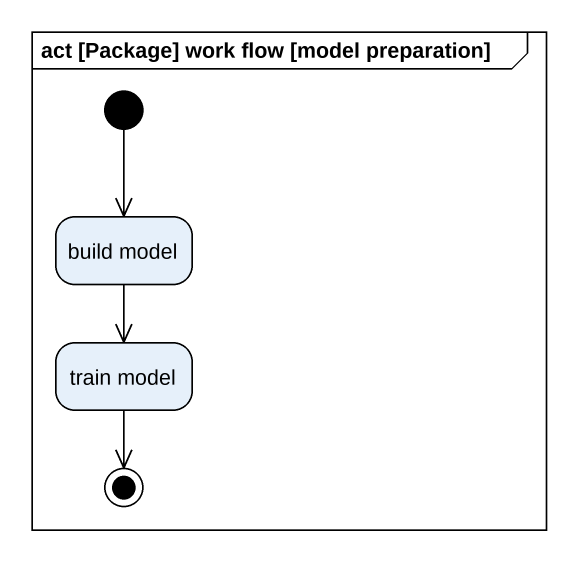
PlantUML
@startuml
mainframe act [Package] work flow [model preparation]
hide empty description
state "build model" as build_model
state "train model" as train_model
[*] --> build_model
build_model --> train_model
train_model --> [*]
@enduml
